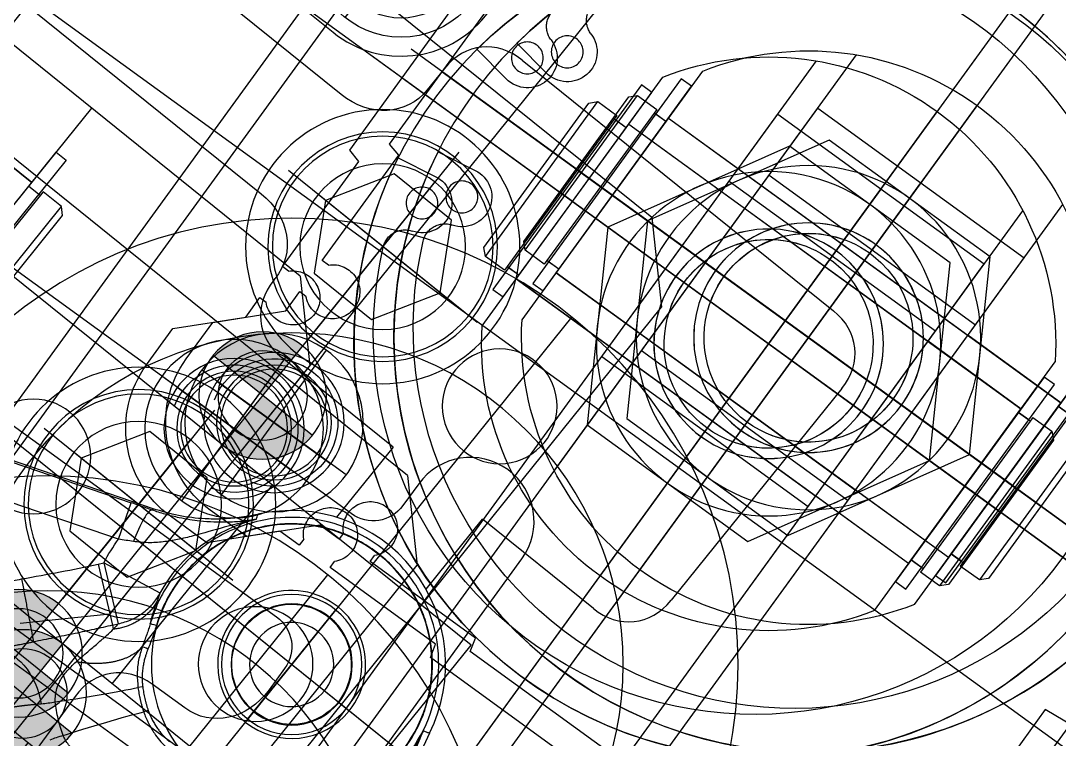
# Model space of a CAD drawing. Header units: millimetres. Extents: x 10462777 to 22643323, y 453826 to 1389191.
# Drawn here: x 11287740.5 to 11287821.9, y 585253.6 to 585310 of the extents above; entities that cross this region are included whole.
import ezdxf

# ---------------------------------------------------------------- set-up
doc = ezdxf.new("R2010")
doc.units = ezdxf.units.MM
doc.header["$LTSCALE"] = 200
doc.header["$MEASUREMENT"] = 0
for name, pattern in [('CENTER', [2, 1.25, -0.25, 0.25, -0.25]), ('HIDDEN', [3.75, 2.5, -1.25]), ('PHANTOM', [2.5, 1.25, -0.25, 0.25, -0.25, 0.25, -0.25]), ('PHANTOM2', [31.75, 15.875, -3.175, 3.175, -3.175, 3.175, -3.175])]:
    doc.linetypes.add(name, pattern=pattern)
doc.layers.get('0').update_dxf_attribs({"linetype": 'CONTINUOUS'})
for name, color, linetype in [('1', 1, 'CENTER'), ('5', 4, 'CONTINUOUS'), ('CENTER', 1, 'CONTINUOUS'), ('CL', 3, 'CONTINUOUS'), ('DR1501-002-005-002', 7, 'CONTINUOUS'), ('HL', 2, 'HIDDEN'), ('THIN', 3, 'CONTINUOUS'), ('V', 6, 'PHANTOM2')]:
    doc.layers.add(name, color=color, linetype=linetype)
doc.layers.add('LAYOUT', color=8, linetype='CONTINUOUS', lineweight=25)

# ---------------------------------------------------------------- blocks, each defined once
blk = doc.blocks.new('A$C321A0869')
at = {"layer": '1', "color": 155, "linetype": 'Continuous'}
for p, q in [((260.17, 380.365), (103.898, 380.365)), ((103.898, 368.365), (436.102, 368.365)), ((158, 355.365), (158, 353.263)), ((168, 335.391), (168, 355.365)), ((531, 255.391), (531, 355.365)), ((155.102, 350.365), (103.898, 350.365)), ((75.898, 340.365), (155.102, 340.365)), ((158, 337.467), (158, 335.391)), ((521, 337.467), (521, 255.391)), ((153.493, 330.365), (150.33, 330.365)), ((146, 326.035), (146, 320.023)), ((481.9, 286.122), (495.728, 248.128)), ((496.447, 246.485), (482.021, 286.122)), ((492.896, 247.097), (479.067, 285.091)), ((516.493, 250.365), (516.33, 250.365)), ((537.67, 250.365), (535.507, 250.365)), ((492.896, 247.097), (495.728, 248.128)), ((490.361, 247.124), (487.327, 243.24)), ((490.721, 246.842), (487.686, 242.959)), ((490.361, 247.124), (490.721, 246.842)), ((491.63, 241.898), (490.721, 246.842)), ((512, 234.865), (512, 246.035)), ((542, 246.035), (542, 214.695)), ((487.327, 243.24), (487.126, 242.984)), ((487.327, 243.24), (487.686, 242.959)), ((485.057, 238.356), (484.788, 238.614)), ((483.893, 236.866), (483.577, 237.065)), ((493.75, 235.065), (493.75, 236.165)), ((512, 234.865), (504.952, 234.865)), ((493.75, 225.664), (493.75, 224.565)), ((504.952, 225.865), (512, 225.865)), ((512, 214.695), (512, 225.865)), ((537.67, 210.365), (516.33, 210.365))]:
    blk.add_line(p, q, dxfattribs=at)
for centre, radius, start, end in [((163, 355.365), 5, 0, 180), ((493.75, 230.365), 12.072, 282.30196, 51.58255), ((493.75, 230.365), 5.8, 90, 270), ((493.75, 230.365), 5.8, 270, 90), ((493.75, 230.365), 4.7, 270, 90)]:
    blk.add_arc(centre, radius, start, end, dxfattribs=at)
at = {"layer": '1', "color": 155, "linetype": 'Continuous', "extrusion": (0, 0, -1)}
for radius, start, end in [(16.754, 79.58259, 87.079), (11.727, 79.58261, 127.51495), (4.7, 270, 90), (11.566, 257.89921, 319.01687)]:
    blk.add_arc((-493.75, 230.365), radius, start, end, dxfattribs=at)
for centre, major_axis, ratio, start_param, end_param in [((154.894, 353.471), (-2.269, 2.269), 0.935113, 2.389713, 3.893472), ((154.894, 337.259), (-2.269, -2.269), 0.935113, 2.389713, 3.893472), ((152.824, 336.138), (-2.495, 5.376), 0.84361, 2.073745, 3.514768), ((515.824, 256.138), (-2.495, 5.376), 0.84361, 2.073745, 3.514768), ((536.176, 256.138), (-2.495, -5.376), 0.84361, 5.91001, 7.351033)]:
    blk.add_ellipse(centre, major_axis=major_axis, ratio=ratio, start_param=start_param, end_param=end_param, dxfattribs=at)
at = {"layer": '1', "color": 155, "linetype": 'Continuous'}
for centre, major_axis in [((151.774, 324.591), (4.564, -4.564)), ((517.774, 244.591), (4.564, -4.564)), ((536.226, 244.591), (-4.564, -4.564)), ((517.774, 216.138), (4.564, 4.564)), ((536.226, 216.138), (-4.564, 4.564))]:
    blk.add_ellipse(centre, major_axis=major_axis, ratio=0.774597, start_param=2.482535, end_param=3.800651, dxfattribs=at)
for points, knots in [([(483.717, 252.833), (483.762, 252.787), (483.903, 252.646), (484.217, 252.35), (484.806, 251.817), (485.333, 251.361), (485.688, 251.059)], [0, 0, 0, 0, 0.125, 0.25, 0.5, 1, 1, 1, 1]), ([(480.074, 249.375), (480.381, 249.075), (481.141, 248.333), (481.949, 247.645), (482.43, 247.235)], [0, 0, 0, 0, 0.404814, 1, 1, 1, 1]), ([(480.173, 249.024), (480.54, 248.443), (480.705, 247.609), (480.356, 245.634), (479.752, 244.529), (479.038, 243.712)], [0, 0, 0, 0, 0.464674, 0.464674, 1, 1, 1, 1]), ([(482.43, 247.235), (482.108, 247.496), (481.576, 247.927), (480.909, 248.48), (480.556, 248.779), (480.401, 248.913)], [0, 0, 0, 0, 0.438524, 0.722428, 1, 1, 1, 1]), ([(496.317, 246.483), (496.22, 246.757), (496.028, 247.302), (495.828, 247.853), (495.728, 248.128)], [0, 0, 0, 0, 0.5023, 1, 1, 1, 1]), ([(487.327, 243.24), (486.941, 243.544), (486.154, 244.163), (484.931, 245.157), (483.684, 246.189), (482.84, 246.893), (482.43, 247.235)], [0, 0, 0, 0, 0.23103, 0.471256, 0.743564, 1, 1, 1, 1]), ([(493.474, 246.076), (493.377, 246.245), (493.184, 246.582), (492.992, 246.926), (492.896, 247.097)], [0, 0, 0, 0, 0.501718, 1, 1, 1, 1]), ([(496.317, 246.483), (496.24, 246.595), (495.914, 246.637), (494.829, 246.481), (494.106, 246.29), (493.474, 246.076)], [0, 0, 0, 0, 0.5, 0.5, 1, 1, 1, 1]), ([(500.891, 239.666), (500.201, 240.196), (498.846, 241.235), (497.096, 242.434), (495.793, 243.437), (494.905, 244.228), (494.115, 245.077), (493.684, 245.75), (493.474, 246.076)], [0, 0, 0, 0, 0.271062, 0.532432, 0.660362, 0.776649, 0.891359, 1, 1, 1, 1]), ([(500.891, 239.666), (500.598, 239.928), (500.042, 240.425), (499.083, 241.476), (498.129, 242.738), (497.272, 244.232), (496.711, 245.422), (496.443, 246.145), (496.317, 246.483)], [0, 0, 0, 0, 0.178685, 0.339713, 0.613182, 0.790097, 0.901881, 1, 1, 1, 1]), ([(501.251, 239.823), (500.876, 240.138), (500.147, 240.751), (499.197, 241.766), (498.211, 243.017), (497.234, 244.563), (496.708, 245.847), (496.447, 246.485)], [0, 0, 0, 0, 0.176679, 0.343462, 0.500349, 0.751437, 1, 1, 1, 1]), ([(477.106, 245.576), (477.11, 245.573), (477.13, 245.557), (477.165, 245.529), (477.21, 245.493), (477.254, 245.456), (477.299, 245.419), (477.344, 245.379), (477.393, 245.337), (477.442, 245.294), (477.493, 245.249), (477.544, 245.202), (477.597, 245.154), (477.652, 245.104), (477.708, 245.052), (477.764, 244.999), (477.817, 244.949), (477.866, 244.902), (477.911, 244.858), (477.955, 244.816), (477.999, 244.773), (478.044, 244.73), (478.089, 244.685), (478.136, 244.639), (478.183, 244.593), (478.232, 244.543), (478.286, 244.49), (478.346, 244.429), (478.414, 244.36), (478.491, 244.282), (478.578, 244.193), (478.676, 244.092), (478.786, 243.978), (478.907, 243.851), (478.994, 243.76), (479.038, 243.712)], [0, 0, 0, 0, 0.010976, 0.045454, 0.078064, 0.109454, 0.140269, 0.171103, 0.20204, 0.232936, 0.263832, 0.294787, 0.325628, 0.356353, 0.387618, 0.419091, 0.44824, 0.473862, 0.497072, 0.519164, 0.541262, 0.563523, 0.58577, 0.607833, 0.629828, 0.652644, 0.677303, 0.704798, 0.735639, 0.769942, 0.807853, 0.849696, 0.895847, 0.946724, 1, 1, 1, 1]), ([(479.841, 242.956), (479.978, 243.067), (480.269, 243.303), (480.775, 243.544), (481.421, 243.73), (482.276, 243.794), (482.946, 243.702), (483.323, 243.65)], [0, 0, 0, 0, 0.125876, 0.26756, 0.431245, 0.679946, 1, 1, 1, 1]), ([(483.323, 243.65), (483.718, 243.578), (484.446, 243.447), (485.49, 243.25), (486.399, 243.089), (486.897, 243.017), (487.126, 242.984)], [0, 0, 0, 0, 0.297791, 0.549146, 0.79288, 1, 1, 1, 1]), ([(478.168, 240.815), (478.414, 241.197), (478.906, 241.962), (479.529, 242.625), (479.841, 242.956)], [0, 0, 0, 0, 0.500038, 1, 1, 1, 1]), ([(479.841, 242.956), (480.523, 242.314), (481.488, 241.438), (483.368, 239.79), (484.226, 239.066), (484.788, 238.614)], [0, 0, 0, 0, 0.5, 0.5, 1, 1, 1, 1]), ([(487.686, 242.959), (487.992, 242.738), (488.566, 242.324), (489.573, 241.954), (490.597, 241.782), (491.294, 241.861), (491.63, 241.898)], [0, 0, 0, 0, 0.265143, 0.497577, 0.757868, 1, 1, 1, 1]), ([(482.328, 231.99), (482.29, 231.676), (482.216, 231.049), (482.204, 230.1), (482.263, 229.155), (482.538, 227.286), (483.317, 225.159), (485.443, 222.044), (489.588, 218.906), (496.905, 218.364), (502.342, 222.005), (504.457, 225.791), (505.525, 229.507), (505.119, 234.553), (501.668, 239.345), (497.913, 241.284), (494.88, 241.93), (492.769, 241.937), (490.732, 241.546), (489.762, 241.182), (489.277, 241)], [0, 0, 0, 0, 0.015776, 0.031543, 0.047309, 0.063075, 0.125873, 0.15798, 0.251061, 0.374968, 0.498875, 0.553832, 0.589053, 0.691361, 0.793668, 0.870126, 0.89669, 0.94831, 0.974178, 1, 1, 1, 1]), ([(491.102, 241.716), (491.217, 241.754), (491.44, 241.827), (491.568, 241.875), (491.63, 241.898)], [0, 0, 0, 0, 0.517858, 1, 1, 1, 1]), ([(489.277, 241), (489.146, 240.948), (488.874, 240.839), (488.279, 240.62), (487.81, 240.466), (487.487, 240.36)], [0, 0, 0, 0, 0.22205, 0.462996, 1, 1, 1, 1]), ([(489.277, 241), (489.628, 241.154), (490.337, 241.466), (490.845, 241.632), (491.102, 241.716)], [0, 0, 0, 0, 0.49452, 1, 1, 1, 1]), ([(478.337, 237.268), (478.19, 237.635), (477.921, 238.303), (477.797, 239.158), (477.825, 239.791), (477.912, 240.202), (478.028, 240.54), (478.123, 240.726), (478.168, 240.815)], [0, 0, 0, 0, 0.332596, 0.604526, 0.736299, 0.85181, 0.929059, 1, 1, 1, 1]), ([(478.168, 240.815), (478.956, 240.308), (480.041, 239.583), (482.095, 238.158), (483.003, 237.5), (483.577, 237.065)], [0, 0, 0, 0, 0.5, 0.5, 1, 1, 1, 1]), ([(487.487, 240.36), (487.151, 240.226), (486.484, 239.96), (485.57, 239.364), (485.05, 238.865), (484.788, 238.614)], [0, 0, 0, 0, 0.335416, 0.665187, 1, 1, 1, 1]), ([(483.577, 237.065), (483.418, 236.792), (483.101, 236.248), (482.808, 235.45), (482.615, 234.708), (482.563, 234.257), (482.536, 234.024)], [0, 0, 0, 0, 0.291672, 0.579176, 0.782285, 1, 1, 1, 1]), ([(489.851, 217.363), (490.161, 217.481), (490.819, 217.734), (491.858, 218.038), (493.031, 218.34), (494.489, 218.668), (495.553, 218.912), (496.175, 219.056)], [0, 0, 0, 0, 0.144368, 0.306554, 0.486218, 0.699858, 1, 1, 1, 1]), ([(491.345, 216.938), (491.543, 217.067), (492.166, 217.452), (493.26, 218.034), (494.38, 218.504), (495.372, 218.842), (495.901, 218.983), (496.175, 219.056)], [0, 0, 0, 0, 0.115919, 0.366193, 0.659393, 0.823603, 1, 1, 1, 1]), ([(496.322, 218.57), (496.31, 218.611), (496.286, 218.692), (496.237, 218.854), (496.2, 218.975), (496.175, 219.056)], [0, 0, 0, 0, 0.250785, 0.501046, 1, 1, 1, 1])]:
    blk.add_open_spline(points, degree=3, knots=knots, dxfattribs=at)
for points, weights in [([(485.688, 251.059), (483.855, 248.908), (482.526, 247.347), (482.43, 247.235)], [1.15917933791, 0.946940034672, 0.946940220698, 1.15917989599]), ([(487.487, 240.36), (485.974, 240.395), (484.384, 241.655), (483.323, 243.65)], [1.10190920764, 0.9633428553, 0.966083415594, 1.11013088852]), ([(491.102, 241.716), (489.667, 241.409), (488.242, 241.886), (487.126, 242.984)], [1.02241688204, 0.974119878274, 1.00386452305, 1.11165081637])]:
    blk.add_rational_spline(points, weights, degree=3, dxfattribs=at)
for points, degree in [([(485.688, 251.059), (487.278, 249.705), (488.778, 248.36), (490.361, 247.124)], 3), ([(496.317, 246.483), (496.447, 246.485)], 1), ([(479.038, 243.712), (479.285, 243.452), (479.554, 243.208), (479.841, 242.956)], 3), ([(487.686, 242.959), (487.567, 242.96), (487.373, 242.972), (487.126, 242.984)], 3), ([(478.168, 240.815), (477.854, 241.032), (477.552, 241.234), (477.24, 241.41)], 3), ([(482.825, 231.917), (482.751, 231.398), (482.678, 230.361), (482.79, 228.79), (483.123, 227.258), (483.67, 225.785), (484.419, 224.405), (485.356, 223.145), (486.462, 222.03), (487.715, 221.083), (489.089, 220.322), (490.556, 219.764), (492.088, 219.418), (493.654, 219.293), (495.221, 219.391), (496.759, 219.71), (498.236, 220.242), (499.623, 220.979), (500.892, 221.904), (502.017, 223), (502.976, 224.243), (503.749, 225.61), (504.321, 227.072), (504.68, 228.601), (504.82, 230.165), (504.737, 231.733), (504.433, 233.274), (503.914, 234.756), (503.19, 236.15), (502.277, 237.427), (501.192, 238.563), (499.957, 239.533), (498.598, 240.319), (497.141, 240.905), (495.616, 241.278), (494.052, 241.432), (492.485, 241.364), (490.938, 241.073), (489.952, 240.739), (489.468, 240.535)], 3), ([(489.468, 240.535), (489.38, 240.75), (489.281, 240.992), (489.277, 241)], 3), ([(487.626, 239.896), (487.568, 240.09), (487.502, 240.308), (487.487, 240.36)], 3), ([(489.468, 240.535), (489.295, 240.465), (488.928, 240.324), (488.314, 240.11), (487.863, 239.967), (487.626, 239.896)], 3), ([(487.626, 239.896), (487.599, 239.888), (487.54, 239.87), (487.444, 239.839), (487.34, 239.803), (487.227, 239.762), (487.105, 239.715), (486.975, 239.662), (486.836, 239.601), (486.687, 239.532), (486.526, 239.451), (486.355, 239.359), (486.172, 239.251), (485.975, 239.126), (485.766, 238.98), (485.544, 238.808), (485.308, 238.606), (485.141, 238.444), (485.057, 238.356)], 3), ([(500.891, 239.667), (501.011, 239.718), (501.131, 239.771), (501.251, 239.823)], 3), ([(484.788, 238.614), (484.732, 238.556), (484.623, 238.438), (484.462, 238.256), (484.305, 238.069), (484.151, 237.878), (484.001, 237.682), (483.856, 237.481), (483.714, 237.276), (483.623, 237.136), (483.577, 237.065)], 3), ([(485.057, 238.356), (485.003, 238.3), (484.897, 238.187), (484.742, 238.013), (484.591, 237.833), (484.443, 237.649), (484.299, 237.461), (484.159, 237.268), (484.024, 237.07), (483.936, 236.935), (483.893, 236.866)], 3), ([(483.893, 236.866), (483.838, 236.779), (483.727, 236.592), (483.562, 236.268), (483.416, 235.924), (483.295, 235.578), (483.202, 235.249), (483.135, 234.95), (483.087, 234.678), (483.054, 234.43), (483.032, 234.203), (483.023, 234.066), (483.02, 234.001)], 3), ([(496.322, 218.57), (494.396, 218.149), (492.621, 217.381), (490.997, 216.264)], 3)]:
    blk.add_open_spline(points, degree=degree, dxfattribs=at)
blk = doc.blocks.new('A$C381A53E2')
at = {"layer": 'V'}
for p, q in [((38.5, 84), (38.5, 0)), ((0, 38.5), (77, 38.5)), ((8.5, 15.5), (8.5, 1.5)), ((8.5, 13.5), (8.5, 3.5)), ((1.5, 8.5), (15.5, 8.5)), ((3.5, 8.5), (13.5, 8.5))]:
    blk.add_line(p, q, dxfattribs=at)
for points in [[(29, 84), (28.029, 72.9), (21, 72.9)], [(25, 30.706), (25, 46.294), (38.5, 54.088), (52, 46.294), (52, 30.706), (38.5, 22.912), (25, 30.706)]]:
    blk.add_lwpolyline(points, dxfattribs=at)
blk.add_lwpolyline([(3, 45.5), (3, 31.5), (4.1, 31.205), (4.1, 21), (4.695, 21, -2.42), (4.695, 18), (4.1, 18), (4.1, 16.121), (0, 12.021), (0, 8.5, 0.414), (8.5, 0), (12.021, 0), (16.121, 4.1), (18, 4.1), (18, 4.695, -2.42), (21, 4.695), (21, 4.1), (31.205, 4.1), (31.5, 3), (45.5, 3)], format="xyb", dxfattribs=at)
blk.add_lwpolyline([(43.757, 6.428, 0.922), (38.5, 71, 0.922), (33.243, 6.428), (33.77, 9.64, 0.944), (29.24, 10.7, -0.446), (26.88, 9.602, -0.818), (38.5, 67, -0.818), (50.12, 9.602, -0.446), (47.76, 10.7, 0.944), (43.23, 9.64)], format="xyb", close=True, dxfattribs=at)
for centre, radius in [((38.5, 38.5), 32.5), ((38.5, 38.5), 13.5), ((38.5, 38.5), 9), ((8.5, 8.5), 7), ((8.5, 8.5), 4.5), ((8.5, 8.5), 4.188), ((31.47, 10.02), 1.25), ((45.53, 10.02), 1.25)]:
    blk.add_circle(centre, radius, dxfattribs=at)
for centre, radius in [((38.5, 38.5), 8.188), ((8.5, 8.5), 5)]:
    blk.add_arc(centre, radius, 255, 165, dxfattribs=at)
blk = doc.blocks.new('A$C1DFB16BD')
at = {"layer": 'CL'}
for p, q in [((22.5, 0), (22.5, 38)), ((0, 19), (45, 19))]:
    blk.add_line(p, q, dxfattribs=at)
at = {"layer": 'DR1501-002-005-002'}
for p, q in [((10.448, 38), (34.552, 38)), ((2.344, 29), (42.656, 29)), ((2.344, 9), (42.656, 9)), ((10.448, 0), (34.552, 0))]:
    blk.add_line(p, q, dxfattribs=at)
blk.add_circle((22.5, 19), 9, dxfattribs=at)
for start, end in [(122.38754, 237.61246), (302.38754, 57.61246)]:
    blk.add_arc((22.5, 19), 22.5, start, end, dxfattribs=at)
at = {"layer": 'HL'}
for p, q in [((15, 38), (15, 29)), ((30, 38), (30, 29)), ((15, 0), (15, 9)), ((30, 0), (30, 9))]:
    blk.add_line(p, q, dxfattribs=at)
at = {"layer": 'THIN'}
blk.add_arc((22.5, 19), 8.188, 75, 345, dxfattribs=at)
blk = doc.blocks.new('A$C3D036A4C')
at = {"layer": 'DR1501-002-005-002'}
h = blk.add_hatch(color=256, dxfattribs=at)
h.dxf.hatch_style = 1
h.paths.add_polyline_path([(20, 65), (20, 63.5, -0.414214), (23.5, 60), (25, 60, 0.414214)])
h.paths.add_polyline_path([(20, 63.5), (20, 60), (23.5, 60, 0.414214)], flags=17)
h.paths.add_polyline_path([(20, 60), (16.5, 60, 0.414214), (20, 56.5)], flags=17)
h.paths.add_polyline_path([(16.5, 60), (15, 60, 0.414214), (20, 55), (20, 56.5, -0.414214)])
h = blk.add_hatch(color=256, dxfattribs=at)
h.dxf.hatch_style = 1
h.paths.add_polyline_path([(20, 35), (20, 33.5, -0.414214), (23.5, 30), (25, 30, 0.414214)])
h.paths.add_polyline_path([(20, 33.5), (20, 30), (23.5, 30, 0.414214)], flags=17)
h.paths.add_polyline_path([(20, 30), (16.5, 30, 0.414214), (20, 26.5)], flags=17)
h.paths.add_polyline_path([(16.5, 30), (15, 30, 0.414214), (20, 25), (20, 26.5, -0.414214)])
at = {"layer": 'CL'}
for p, q in [((20, 8.5), (20, 81.5)), ((13.5, 75), (26.5, 75)), ((15, 60), (25, 60)), ((0, 45), (100, 45)), ((15, 30), (25, 30))]:
    blk.add_line(p, q, dxfattribs=at)
at = {"layer": 'DR1501-002-005-002'}
for p, q in [((5, 90), (0, 85)), ((5, 90), (95, 90)), ((0, 5), (0, 85)), ((100, 5), (100, 85)), ((60, 26), (100, 26)), ((100, 5), (95, 0)), ((5, 0), (95, 0))]:
    blk.add_line(p, q, dxfattribs=at)
for centre, radius in [((20, 75), 6.5), ((20, 60), 3.5), ((20, 30), 3.5)]:
    blk.add_circle(centre, radius, dxfattribs=at)
at = {"layer": 'HL'}
blk.add_line((92.5, 35), (92.5, 26), dxfattribs=at)
for centre in [(20, 60), (20, 30)]:
    blk.add_circle(centre, 5, dxfattribs=at)
blk = doc.blocks.new('A$C148D47CC')
at = {"layer": '5'}
for p, q in [((152.5, 0), (152.5, 20)), ((167.5, 0), (167.5, 20))]:
    blk.add_line(p, q, dxfattribs=at)
at = {"layer": 'CL'}
for p, q in [((160, 0), (160, 20)), ((10, 4.5), (10, 15.5)), ((0, 10), (175, 10))]:
    blk.add_line(p, q, dxfattribs=at)
at = {"layer": 'DR1501-002-005-002'}
for p, q in [((0, 0), (0, 20)), ((0, 20), (175, 20)), ((20, 0), (20, 20)), ((175, 0), (175, 20)), ((0, 0), (175, 0))]:
    blk.add_line(p, q, dxfattribs=at)
blk.add_circle((10, 10), 3.3, dxfattribs=at)
at = {"layer": 'HL'}
for p, q in [((151.5, 0), (151.5, 20)), ((168.5, 0), (168.5, 20))]:
    blk.add_line(p, q, dxfattribs=at)
blk.add_circle((10, 10), 5.5, dxfattribs=at)
blk = doc.blocks.new('A$C69DB7109')
at = {"layer": 'CL'}
for p, q in [((85, -80.5), (85, -9.5)), ((-10, -45), (130, -45)), ((55, -80.5), (55, -69.5)), ((49.5, -75), (60.5, -75))]:
    blk.add_line(p, q, dxfattribs=at)
at = {"layer": 'DR1501-002-005-002'}
for q in [(-5, -85), (125, -90)]:
    blk.add_line((0, -90), q, dxfattribs=at)
blk.add_circle((55, -75), 5.5, dxfattribs=at)
blk = doc.blocks.new('A$C46232C3D')
at = {"layer": 'CENTER'}
for p, q in [((3.5, 7.5), (2.35, 7.5)), ((41.5, 7.5), (42.65, 7.5))]:
    blk.add_line(p, q, dxfattribs=at)
at = {"layer": 'CL'}
for p, q in [((22.5, 15), (22.5, 0)), ((0, 7.5), (45, 7.5))]:
    blk.add_line(p, q, dxfattribs=at)
at = {"layer": 'DR1501-002-005-002'}
for p, q in [((0.5, 15), (0, 14.5)), ((2.35, 15), (0.5, 15)), ((0.5, 15), (0.5, 0)), ((2.35, 0), (2.35, 15)), ((41.5, 15), (3.5, 15)), ((3.5, 15), (3.5, 0)), ((3.5, 15), (3.5, 0)), ((41.5, 15), (41.5, 0)), ((41.5, 15), (41.5, 0)), ((44.5, 15), (42.65, 15)), ((42.65, 0), (42.65, 15)), ((45, 14.5), (44.5, 15)), ((44.5, 0), (44.5, 15)), ((0, 14.5), (0, 0.5)), ((3.5, 14.65), (2.35, 14.65)), ((41.5, 14.65), (42.65, 14.65)), ((45, 0.5), (45, 14.5)), ((0, 0.5), (0.5, 0)), ((3.5, 0.35), (2.35, 0.35)), ((41.5, 0.35), (42.65, 0.35)), ((44.5, 0), (45, 0.5)), ((0.5, 0), (2.35, 0)), ((3.5, 0), (41.5, 0)), ((42.65, 0), (44.5, 0))]:
    blk.add_line(p, q, dxfattribs=at)
blk = doc.blocks.new('A$C212748E0')
at = {"layer": 'CENTER'}
blk.add_line((9.25, 1), (9.25, 0), dxfattribs=at)
at = {"layer": 'DR1501-002-005-002'}
for p, q in [((0, 1), (19.823, 1)), ((0, 0), (0, 1)), ((2.1, 1), (2.1, 0)), ((16.4, 1), (16.4, 0)), ((19.823, 1), (19.823, 0)), ((19.823, 0), (0, 0))]:
    blk.add_line(p, q, dxfattribs=at)
blk = doc.blocks.new('A$C1D410D33')
at = {"layer": 'DR1501-002-005-002', "rotation": 90}
blk.add_blockref('A$C46232C3D', (16.75, 0), dxfattribs=at)
at = {"layer": 'DR1501-002-005-002'}
for p in [(0, 41.5), (0, 2.5)]:
    blk.add_blockref('A$C212748E0', p, dxfattribs=at)
blk = doc.blocks.new('A$C4F800965')
at = {"layer": 'CL'}
for p, q in [((35, 70), (35, 0)), ((0, 35), (70, 35))]:
    blk.add_line(p, q, dxfattribs=at)
blk.add_circle((35, 35), 26, dxfattribs=at)
at = {"layer": 'DR1501-002-005-002'}
for centre, radius in [((35, 35), 35), ((35, 61), 4.5), ((61, 35), 4.5)]:
    blk.add_circle(centre, radius, dxfattribs=at)
at = {"layer": 'HL'}
for radius in [11, 4.75]:
    blk.add_circle((35, 35), radius, dxfattribs=at)
blk = doc.blocks.new('A$C59BF75ED')
at = {"layer": 'CENTER'}
for p, q in [((50, 84.5), (50, 65.5)), ((40.5, 75), (59.5, 75))]:
    blk.add_line(p, q, dxfattribs=at)
at = {"layer": 'CL'}
blk.add_line((30, 45), (230, 45), dxfattribs=at)
at = {"layer": 'DR1501-002-005-002'}
blk.add_lwpolyline([(52.887, 70), (47.113, 70), (44.226, 75), (47.113, 80), (52.887, 80), (55.773, 75), (52.887, 70)], dxfattribs=at)
for centre, radius in [((50, 75), 10.75), ((50, 75), 9), ((50, 75), 8.65), ((50, 15), 10.75)]:
    blk.add_circle(centre, radius, dxfattribs=at)
for name, p in [('A$C381A53E2', (146.5, 6.5)), ('A$C3D036A4C', (30, 0)), ('A$C69DB7109', (100, 90)), ('A$C4F800965', (0, 10)), ('A$C1D410D33', (105.75, 22.5)), ('A$C1D410D33', (175.75, 22.5)), ('A$C1DFB16BD', (162.5, 26)), ('A$C148D47CC', (25, 35))]:
    blk.add_blockref(name, p, dxfattribs=at)
blk = doc.blocks.new('A$C01323151')
at = {"layer": 'DR1501-002-005-002', "xscale": -1, "rotation": 270}
for p in [(160.15, 152.367), (480.15, 152.367)]:
    blk.add_blockref('A$C59BF75ED', p, dxfattribs=at)
blk = doc.blocks.new('A$C6B1410A9')
at = {"layer": 'DR1501-002-005-002', "xscale": -1, "rotation": 270}
for p in [(145.06, 152.004), (435.06, 152.004)]:
    blk.add_blockref('A$C59BF75ED', p, dxfattribs=at)
blk = doc.blocks.new('A$C256B494F')
at = {"layer": 'DR1501-002-005-002'}
blk.add_blockref('A$C59BF75ED', (475.786, 197.943, -10.028), dxfattribs=at)
blk = doc.blocks.new('A$C1F8A417F')
at = {"ltscale": 10}
for name, p in [('A$C256B494F', (1576.882, 789.024, 10.028)), ('A$C6B1410A9', (1650.716, 788.607)), ('A$C01323151', (1633.375, 786.022))]:
    blk.add_blockref(name, p, dxfattribs=at)
at = {"layer": 'DR1501-002-005-002'}
blk.add_blockref('A$C321A0869', (1664.775, 743.024), dxfattribs=at)
blk = doc.blocks.new('A$C7DA30AB0')
at = {"layer": 'LAYOUT', "color": 6, "linetype": 'PHANTOM'}
blk.add_circle((3030.448, 3025.987, 0), 2693.021, dxfattribs=at)

msp = doc.modelspace()

# ---------------------------------------------------------------- block references
at = {"ltscale": 10, "rotation": 324.019764306913}
msp.add_blockref('A$C1F8A417F', (11285651.31599, 585455.73383), dxfattribs=at)

# ---------------------------------------------------------------- next in the draw order: block references
at = {"ltscale": 10, "rotation": 51.1429793073033}
msp.add_blockref('A$C1F8A417F', (11287165.47006, 582967.95012), dxfattribs=at)

# ---------------------------------------------------------------- next in the draw order: block references
at = {"ltscale": 10}
msp.add_blockref('A$C7DA30AB0', (11285684.40366, 580408.4363), dxfattribs=at)

doc.saveas('drawing.dxf')
